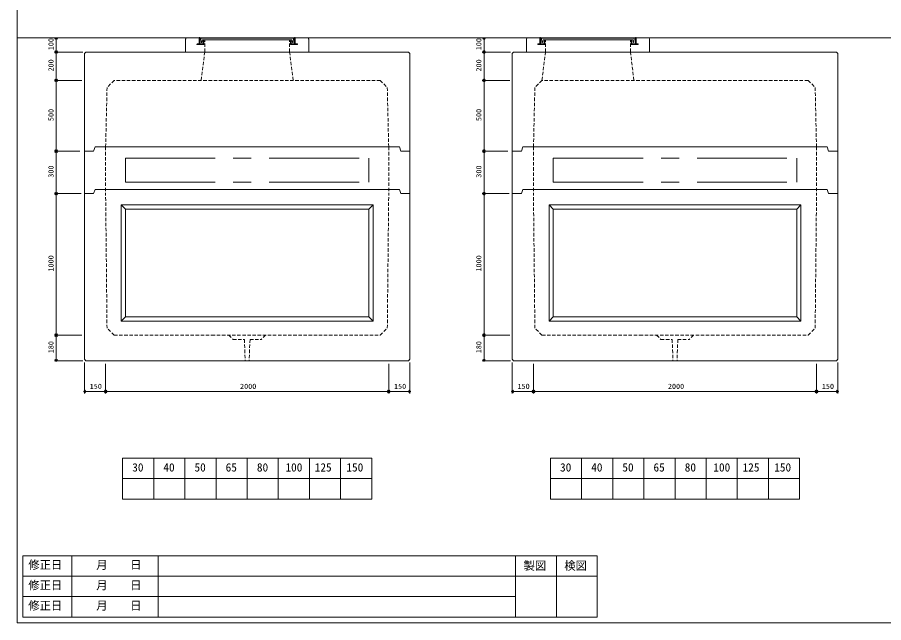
# Model space of a CAD drawing. Units: millimetres, scale not verified. Extents: x -9756 to 9756, y -4628 to 4628.
# Drawn here: x -2485 to 3636, y -3922 to 353 of the extents above; entities that cross this region are included whole.
import ezdxf
from ezdxf.enums import TextEntityAlignment as Align

# ---------------------------------------------------------------- set-up
doc = ezdxf.new("R2010")
doc.units = ezdxf.units.MM
doc.header["$LTSCALE"] = 20
doc.header["$PDMODE"] = 32
doc.header["$PDSIZE"] = 8
doc.linetypes.add('DASHED1', pattern=[1.8, 1.2, -0.6])
doc.linetypes.add('USER2', pattern=[50.8, 31.75, -6.35, 6.35, -6.35])
for name, color, linetype, lineweight in [('0-2_waku', 7, 'Continuous', 18), ('0-3_gaikei', 7, 'Continuous', 18), ('0-4_kakure', 7, 'DASHED1', 5), ('0-5_sunpou', 7, 'Continuous', 18), ('0-8_uchigawa', 6, 'Continuous', 18), ('0-A_futa', 3, 'Continuous', 18), ('0-B_GL', 4, 'Continuous', 18), ('0-D_文字１', 7, 'Continuous', 18), ('1-2_uchigawa2', 6, 'USER2', 18), ('1-5_pen3実線', 7, 'Continuous', 18)]:
    doc.layers.add(name, color=color, linetype=linetype, lineweight=lineweight)
doc.styles.add('ＭＳ ゴシック', font='')
doc.styles.get('ＭＳ ゴシック').set_extended_font_data('MS Gothic')

# ---------------------------------------------------------------- blocks, each defined once
blk = doc.blocks.new('_Open90')
at = {"layer": '0-5_sunpou', "lineweight": 5}
blk.add_line((0, 0), (-1, 0), dxfattribs=at)
blk.add_lwpolyline([(-0.5, 0.5), (0, 0), (-0.5, -0.5)], dxfattribs=at)
blk = doc.blocks.new('5 00')
at = {"layer": '0-5_sunpou', "lineweight": 5}
for p, q in [((-1, 241), (8, 250)), ((8, 250), (17, 241)), ((8, 250), (8, 232)), ((8, 232), (8, -232))]:
    blk.add_line(p, q, dxfattribs=at)
at = {"layer": '0-5_sunpou', "xscale": 18, "yscale": 18, "rotation": 270}
blk.add_blockref('_Open90', (8, -250), dxfattribs=at)
at = {"layer": '0-5_sunpou', "style": 'ＭＳ ゴシック'}
blk.add_text('500', height=36.66, rotation=90, dxfattribs=at).set_placement((0, -37.5), align=Align.BOTTOM_LEFT)
blk = doc.blocks.new('300')
at = {"layer": '0-5_sunpou', "lineweight": 5}
blk.add_line((8, 132), (8, -132), dxfattribs=at)
at = {"layer": '0-5_sunpou', "xscale": 18, "yscale": 18}
for p, rotation in [((8, 150), 90), ((8, -150), 270)]:
    blk.add_blockref('_Open90', p, dxfattribs=dict(at, rotation=rotation))
at = {"layer": '0-5_sunpou', "style": 'ＭＳ ゴシック'}
blk.add_text('300', height=36.66, rotation=90, dxfattribs=at).set_placement((0, -37.5), align=Align.BOTTOM_LEFT)
blk = doc.blocks.new('1000')
at = {"layer": '0-5_sunpou', "lineweight": 5}
for p, q in [((149.62, 545.45), (-40.38, 545.45)), ((106.95, 545.45), (-40.38, 545.45)), ((-27.38, 527.45), (-27.38, -436.55)), ((154.62, -454.55), (-40.38, -454.55)), ((149.62, -454.55), (-40.38, -454.55))]:
    blk.add_line(p, q, dxfattribs=at)
at = {"layer": '0-5_sunpou'}
for p in [(-27.38, 545.45), (-27.38, -454.55)]:
    blk.add_point(p, dxfattribs=at)
at = {"layer": '0-5_sunpou', "xscale": 18, "yscale": 18}
for p, rotation in [((-27.38, 545.45), 90), ((-27.38, -454.55), 270)]:
    blk.add_blockref('_Open90', p, dxfattribs=dict(at, rotation=rotation))
at = {"layer": '0-5_sunpou', "style": 'ＭＳ ゴシック'}
blk.add_text('1000', height=36.66, rotation=90, dxfattribs=at).set_placement((-35.38, -4.55), align=Align.BOTTOM_LEFT)
blk = doc.blocks.new('180')
at = {"layer": '0-5_sunpou', "lineweight": 5}
for p, q in [((-15.8, 126), (-15.8, -18)), ((171.2, -36), (-28.8, -36))]:
    blk.add_line(p, q, dxfattribs=at)
at = {"layer": '0-5_sunpou'}
blk.add_point((-15.8, -36), dxfattribs=at)
at = {"layer": '0-5_sunpou', "xscale": 18, "yscale": 18}
for p, rotation in [((-15.8, 144), 90), ((-15.8, -36), 270)]:
    blk.add_blockref('_Open90', p, dxfattribs=dict(at, rotation=rotation))
at = {"layer": '0-5_sunpou', "style": 'ＭＳ ゴシック'}
blk.add_text('180', height=36.66, rotation=90, dxfattribs=at).set_placement((-23.8, 16.5), align=Align.BOTTOM_LEFT)
blk = doc.blocks.new('150')
at = {"layer": '0-5_sunpou', "lineweight": 5}
for p, q in [((-83.33, 174.17), (-83.33, -44.97)), ((66.67, 164.17), (66.67, -44.97)), ((66.67, 164.17), (66.67, -44.97)), ((48.67, -31.97), (-65.33, -31.97))]:
    blk.add_line(p, q, dxfattribs=at)
at = {"layer": '0-5_sunpou'}
blk.add_point((-83.33, -31.97), dxfattribs=at)
at = {"layer": '0-5_sunpou', "xscale": 18, "yscale": 18, "rotation": 180}
blk.add_blockref('_Open90', (-83.33, -31.97), dxfattribs=at)
at = {"layer": '0-5_sunpou', "xscale": 18, "yscale": 18}
blk.add_blockref('_Open90', (66.67, -31.97), dxfattribs=at)
at = {"layer": '0-5_sunpou', "style": 'ＭＳ ゴシック'}
blk.add_text('150', height=36.66, dxfattribs=at).set_placement((-45.83, -23.97), align=Align.BOTTOM_LEFT)
blk = doc.blocks.new('2000')
at = {"layer": '0-5_sunpou', "lineweight": 5}
for p, q in [((499.9, 172.25), (499.9, -36.89)), ((500, 172.25), (500, -36.89)), ((-1481.9, -23.89), (482, -23.89))]:
    blk.add_line(p, q, dxfattribs=at)
at = {"layer": '0-5_sunpou'}
blk.add_point((500, -23.89), dxfattribs=at)
at = {"layer": '0-5_sunpou', "xscale": 18, "yscale": 18, "rotation": 180}
blk.add_blockref('_Open90', (-1499.9, -23.89), dxfattribs=at)
at = {"layer": '0-5_sunpou', "xscale": 18, "yscale": 18}
blk.add_blockref('_Open90', (500, -23.89), dxfattribs=at)
at = {"layer": '0-5_sunpou', "style": 'ＭＳ ゴシック'}
blk.add_text('2000', height=36.66, dxfattribs=at).set_placement((-549.95, -15.89), align=Align.BOTTOM_LEFT)
blk = doc.blocks.new('1 50')
at = {"layer": '0-5_sunpou', "lineweight": 5}
for p, q in [((50.07, 188.71), (50.07, -30.43)), ((-82.13, -17.43), (32.07, -17.43))]:
    blk.add_line(p, q, dxfattribs=at)
at = {"layer": '0-5_sunpou'}
blk.add_point((50.07, -17.43), dxfattribs=at)
at = {"layer": '0-5_sunpou', "xscale": 18, "yscale": 18, "rotation": 180}
blk.add_blockref('_Open90', (-100.13, -17.43), dxfattribs=at)
at = {"layer": '0-5_sunpou', "xscale": 18, "yscale": 18}
blk.add_blockref('_Open90', (50.07, -17.43), dxfattribs=at)
at = {"layer": '0-5_sunpou', "style": 'ＭＳ ゴシック'}
blk.add_text('150', height=36.66, dxfattribs=at).set_placement((-62.53, -9.43), align=Align.BOTTOM_LEFT)

msp = doc.modelspace()

# ---------------------------------------------------------------- linework, layer by layer
at = {"layer": '0-2_waku'}
for p, q in [((-2484.67, 4628.14), (-2484.67, -3921.86)), ((-1740.92, -2760.86), (-1740.92, -3048.86)), ((-1740.92, -2760.86), (-1740.92, -3048.86)), ((-1740.92, -2760.86), (-1740.92, -3048.86)), ((-1740.92, -2760.86), (-1740.92, -3048.86)), ((-1740.92, -2760.86), (19.08, -2760.86)), ((-1520.92, -2760.86), (-1520.92, -3048.86)), ((-1300.92, -2760.86), (-1300.92, -3048.86)), ((-1300.92, -2760.86), (-1300.92, -3048.86)), ((-1080.92, -2760.86), (-1080.92, -3048.86)), ((-860.92, -2760.86), (-860.92, -3048.86)), ((-640.92, -2760.86), (-640.92, -3048.86)), ((-420.92, -2760.86), (-420.92, -3048.86)), ((-200.92, -2760.86), (-200.92, -3048.86)), ((19.08, -2760.86), (19.08, -3048.86)), ((1281.58, -2760.86), (1281.58, -3048.86)), ((1281.58, -2760.86), (1281.58, -3048.86)), ((1281.58, -2760.86), (1281.58, -3048.86)), ((1281.58, -2760.86), (1281.58, -3048.86)), ((1281.58, -2760.86), (3041.58, -2760.86)), ((1501.58, -2760.86), (1501.58, -3048.86)), ((1721.58, -2760.86), (1721.58, -3048.86)), ((1721.58, -2760.86), (1721.58, -3048.86)), ((1941.58, -2760.86), (1941.58, -3048.86)), ((2161.58, -2760.86), (2161.58, -3048.86)), ((2381.58, -2760.86), (2381.58, -3048.86)), ((2601.58, -2760.86), (2601.58, -3048.86)), ((2821.58, -2760.86), (2821.58, -3048.86)), ((3041.58, -2760.86), (3041.58, -3048.86)), ((-1740.92, -2904.86), (19.08, -2904.86)), ((1281.58, -2904.86), (3041.58, -2904.86)), ((-1740.92, -3048.86), (19.08, -3048.86)), ((-1740.92, -3048.86), (19.08, -3048.86)), ((1281.58, -3048.86), (3041.58, -3048.86)), ((1281.58, -3048.86), (3041.58, -3048.86)), ((-2444.67, -3449.86), (-2444.67, -3881.86)), ((-2444.67, -3449.86), (1611.33, -3449.86)), ((-2099.67, -3449.86), (-2099.67, -3881.86)), ((-1489.67, -3449.86), (-1489.67, -3881.86)), ((-1489.67, -3449.86), (-1489.67, -3881.86)), ((1035.33, -3449.86), (1035.33, -3881.86)), ((1035.33, -3449.86), (1035.33, -3881.86)), ((1323.33, -3449.86), (1323.33, -3881.86)), ((1611.33, -3449.86), (1611.33, -3881.86)), ((-2444.67, -3593.86), (1611.33, -3593.86)), ((-2444.67, -3737.86), (1035.33, -3737.86)), ((-2444.67, -3881.86), (1611.33, -3881.86)), ((-2484.67, -3921.86), (5675.33, -3921.86)), ((-2484.67, -3921.86), (9755.33, -3921.86))]:
    msp.add_line(p, q, dxfattribs=at)
at = {"layer": '0-3_gaikei'}
for p, q in [((-1295.92, 108.14), (-1295.92, 198.14)), ((-1285.92, 208.14), (-1200.92, 208.14)), ((-520.92, 208.14), (-435.92, 208.14)), ((-425.92, 108.14), (-425.92, 198.14)), ((1111.58, 108.14), (1111.58, 198.14)), ((1121.58, 208.14), (1206.58, 208.14)), ((1886.58, 208.14), (1971.58, 208.14)), ((1981.58, 108.14), (1981.58, 198.14)), ((-2010.92, 98.14), (-2010.92, -591.86)), ((278.58, 108.14), (-2000.42, 108.14)), ((-1295.92, 108.14), (-1185.92, 108.14)), ((-1260.92, 108.14), (-460.92, 108.14)), ((-425.92, 108.14), (-535.92, 108.14)), ((289.08, -591.86), (289.08, 97.64)), ((1011.58, 98.14), (1011.58, -591.86)), ((3301.08, 108.14), (1022.08, 108.14)), ((1111.58, 108.14), (1221.58, 108.14)), ((1146.58, 108.14), (1946.58, 108.14)), ((1981.58, 108.14), (1871.58, 108.14)), ((3311.58, -591.86), (3311.58, 97.64)), ((-2010.92, -591.86), (-2010.92, -891.86)), ((-1945.92, -591.86), (-2010.92, -591.86)), ((-1945.92, -591.86), (-1935.92, -561.86)), ((214.08, -561.86), (224.08, -591.86)), ((289.08, -591.86), (224.08, -591.86)), ((289.08, -591.86), (289.08, -891.86)), ((1011.58, -591.86), (1011.58, -891.86)), ((1076.58, -591.86), (1011.58, -591.86)), ((1076.58, -591.86), (1086.58, -561.86)), ((3236.58, -561.86), (3246.58, -591.86)), ((3311.58, -591.86), (3246.58, -591.86)), ((3311.58, -591.86), (3311.58, -891.86)), ((-2010.92, -891.86), (-2010.92, -2061.86)), ((-1945.92, -891.86), (-2010.92, -891.86)), ((-1945.92, -891.86), (-1935.92, -861.86)), ((214.08, -861.86), (224.08, -891.86)), ((289.08, -891.86), (224.08, -891.86)), ((289.08, -2061.86), (289.08, -891.86)), ((1011.58, -891.86), (1011.58, -2061.86)), ((1076.58, -891.86), (1011.58, -891.86)), ((1076.58, -891.86), (1086.58, -861.86)), ((3236.58, -861.86), (3246.58, -891.86)), ((3311.58, -891.86), (3246.58, -891.86)), ((3311.58, -2061.86), (3311.58, -891.86)), ((-2010.92, -2061.86), (-2000.92, -2071.86)), ((-2000.92, -2071.86), (279.08, -2071.86)), ((289.08, -2061.86), (279.08, -2071.86)), ((1011.58, -2061.86), (1021.58, -2071.86)), ((1021.58, -2071.86), (3301.58, -2071.86)), ((3311.58, -2061.86), (3301.58, -2071.86))]:
    msp.add_line(p, q, dxfattribs=at)
for points in [[(214.08, -561.86), (-1935.42, -561.86), (-1935.92, -562.36)], [(3236.58, -561.86), (1087.08, -561.86), (1086.58, -562.36)], [(214.08, -861.86), (-1935.42, -861.86), (-1935.92, -862.36)], [(3236.58, -861.86), (1087.08, -861.86), (1086.58, -862.36)]]:
    msp.add_lwpolyline(points, dxfattribs=at)
for centre, radius, start, end in [((-1286.5, 198.72), 9.44, 86.47383, 183.52617), ((-435.59, 198.47), 9.68, 358.04251, 91.95749), ((1121, 198.72), 9.44, 86.47383, 183.52617), ((1971.91, 198.47), 9.68, 358.04251, 91.95749)]:
    msp.add_arc(centre, radius, start, end, dxfattribs=at)
at = {"layer": '0-4_kakure'}
for p, q in [((-1160.92, 108.14), (-1160.92, 194.64)), ((-560.92, 108.14), (-560.92, 194.64)), ((1246.58, 108.14), (1246.58, 194.64)), ((1846.58, 108.14), (1846.58, 194.64)), ((-1185.92, -91.86), (-1160.92, 108.14)), ((-535.92, -91.86), (-560.92, 108.14)), ((1221.58, -91.86), (1246.58, 108.14)), ((1871.58, -91.86), (1846.58, 108.14)), ((79.08, -91.86), (-1110.92, -91.86)), ((1911.58, -91.86), (1221.58, -91.86)), ((3101.58, -91.86), (1911.58, -91.86)), ((3101.58, -91.86), (3151.58, -141.86)), ((3101.58, -91.86), (3151.58, -141.86)), ((1171.58, -141.86), (1161.82, -561.86)), ((3151.58, -141.86), (3161.34, -561.86)), ((-1860.68, -561.86), (-1860.92, -891.86)), ((138.84, -561.86), (139.08, -891.86)), ((1161.82, -561.86), (1161.58, -891.86)), ((3161.34, -561.86), (3161.58, -891.86)), ((-1850.92, -1841.86), (-1860.92, -891.86)), ((129.08, -1841.86), (139.08, -891.86)), ((1171.58, -1841.86), (1161.58, -891.86)), ((3151.58, -1841.86), (3161.58, -891.86)), ((-1800.92, -1891.86), (-1850.92, -1841.86)), ((-1800.92, -1891.86), (-1110.92, -1891.86)), ((-990.92, -1891.86), (-960.92, -1921.86)), ((-730.92, -1891.86), (-760.92, -1921.86)), ((1221.58, -1891.86), (1171.58, -1841.86)), ((1221.58, -1891.86), (1911.58, -1891.86)), ((2031.58, -1891.86), (2061.58, -1921.86)), ((2291.58, -1891.86), (2261.58, -1921.86)), ((-960.92, -1921.86), (-880.92, -1921.86)), ((-880.92, -1921.86), (-874.92, -2071.86)), ((-840.92, -1921.86), (-846.92, -2071.86)), ((-840.92, -1921.86), (-760.92, -1921.86)), ((2061.58, -1921.86), (2141.58, -1921.86)), ((2141.58, -1921.86), (2147.58, -2071.86)), ((2181.58, -1921.86), (2175.58, -2071.86)), ((2181.58, -1921.86), (2261.58, -1921.86))]:
    msp.add_line(p, q, dxfattribs=at)
for points in [[(-1110.92, -91.86), (-1800.92, -91.86), (-1850.92, -141.86), (-1860.68, -561.86)], [(79.08, -91.86), (129.08, -141.86), (138.84, -561.86)], [(1911.58, -91.86), (1221.58, -91.86), (1171.58, -141.86)], [(-1110.92, -1891.86), (79.08, -1891.86), (129.08, -1841.86)], [(1911.58, -1891.86), (3101.58, -1891.86), (3151.58, -1841.86)]]:
    msp.add_lwpolyline(points, dxfattribs=at)
at = {"layer": '0-5_sunpou', "lineweight": 5}
for p, q in [((-2033.35, 208.14), (-2222.92, 208.14)), ((-2209.92, 190.14), (-2209.92, 126.14)), ((989.15, 208.14), (799.58, 208.14)), ((812.58, 190.14), (812.58, 126.14)), ((-2044.92, 108.14), (-2222.92, 108.14)), ((-2022.92, 108.14), (-2222.92, 108.14)), ((-2209.92, -73.86), (-2209.92, 90.14)), ((977.58, 108.14), (799.58, 108.14)), ((999.58, 108.14), (799.58, 108.14)), ((812.58, -73.86), (812.58, 90.14)), ((-2027.92, -91.86), (-2222.92, -91.86)), ((-2042.92, -91.86), (-2222.92, -91.86)), ((994.58, -91.86), (799.58, -91.86)), ((979.58, -91.86), (799.58, -91.86)), ((-2042.92, -591.86), (-2222.92, -591.86)), ((-2052.92, -591.86), (-2222.92, -591.86)), ((979.58, -591.86), (799.58, -591.86)), ((969.58, -591.86), (799.58, -591.86))]:
    msp.add_line(p, q, dxfattribs=at)
at = {"layer": '0-5_sunpou'}
for p in [(-2209.92, 108.14), (-2209.92, 108.14), (812.58, 108.14), (812.58, 108.14), (-2209.92, -591.86), (812.58, -591.86)]:
    msp.add_point(p, dxfattribs=at)
at = {"layer": '0-8_uchigawa'}
for p, q in [((-1750.92, -971.86), (-860.92, -971.86)), ((-1750.92, -971.86), (-1750.92, -1791.86)), ((-1750.92, -971.86), (-1720.92, -1001.86)), ((-860.92, -971.86), (29.08, -971.86)), ((29.08, -971.86), (-0.92, -1001.86)), ((29.08, -971.86), (29.08, -1791.86)), ((1271.58, -971.86), (2161.58, -971.86)), ((1271.58, -971.86), (1271.58, -1791.86)), ((1271.58, -971.86), (1301.58, -1001.86)), ((2161.58, -971.86), (3051.58, -971.86)), ((3051.58, -971.86), (3021.58, -1001.86)), ((3051.58, -971.86), (3051.58, -1791.86)), ((-1720.92, -1001.86), (-860.92, -1001.86)), ((-1720.92, -1001.86), (-1720.92, -1761.86)), ((-1720.92, -1001.86), (-1720.92, -1761.86)), ((-1710.92, -1001.86), (-860.92, -1001.86)), ((-860.92, -1001.86), (-0.92, -1001.86)), ((-0.92, -1001.86), (-0.92, -1761.86)), ((-0.92, -1001.86), (-0.92, -1761.86)), ((1301.58, -1001.86), (2161.58, -1001.86)), ((1301.58, -1001.86), (1301.58, -1761.86)), ((1301.58, -1001.86), (1301.58, -1761.86)), ((1311.58, -1001.86), (2161.58, -1001.86)), ((2161.58, -1001.86), (3021.58, -1001.86)), ((3021.58, -1001.86), (3021.58, -1761.86)), ((3021.58, -1001.86), (3021.58, -1761.86)), ((-1750.92, -1791.86), (-1720.92, -1761.86)), ((-1720.92, -1761.86), (-860.92, -1761.86)), ((-860.92, -1761.86), (-0.92, -1761.86)), ((-0.92, -1761.86), (29.08, -1791.86)), ((1271.58, -1791.86), (1301.58, -1761.86)), ((1301.58, -1761.86), (2161.58, -1761.86)), ((2161.58, -1761.86), (3021.58, -1761.86)), ((3021.58, -1761.86), (3051.58, -1791.86)), ((-1750.92, -1791.86), (-860.92, -1791.86)), ((-860.92, -1791.86), (29.08, -1791.86)), ((1271.58, -1791.86), (2161.58, -1791.86)), ((2161.58, -1791.86), (3051.58, -1791.86))]:
    msp.add_line(p, q, dxfattribs=at)
at = {"layer": '0-A_futa'}
for p, q in [((-1200.92, 208.14), (-1200.92, 165.14)), ((-1198.92, 210.14), (-1195.92, 210.14)), ((-1195.92, 210.14), (-1195.92, 165.14)), ((-1188.11, 205.64), (-533.78, 205.64)), ((-1188.11, 205.64), (-1185.62, 175.64)), ((-1177.59, 194.64), (-1181.91, 175.64)), ((-1177.59, 194.64), (-544.25, 194.64)), ((-1170.92, 185.14), (-1170.92, 165.14)), ((-1168.92, 187.14), (-1167.92, 187.14)), ((-1165.92, 185.14), (-1165.92, 160.14)), ((-555.92, 185.14), (-555.92, 160.14)), ((-552.92, 187.14), (-553.92, 187.14)), ((-550.92, 185.14), (-550.92, 165.14)), ((-544.25, 194.64), (-539.93, 175.64)), ((-533.78, 205.64), (-536.03, 175.64)), ((-525.92, 210.14), (-525.92, 165.14)), ((-525.92, 210.14), (-522.92, 210.14)), ((-520.92, 208.14), (-520.92, 165.14)), ((1206.58, 208.14), (1206.58, 165.14)), ((1208.58, 210.14), (1211.58, 210.14)), ((1211.58, 210.14), (1211.58, 165.14)), ((1219.39, 205.64), (1873.72, 205.64)), ((1219.39, 205.64), (1221.88, 175.64)), ((1229.91, 194.64), (1225.59, 175.64)), ((1229.91, 194.64), (1863.25, 194.64)), ((1236.58, 185.14), (1236.58, 165.14)), ((1238.58, 187.14), (1239.58, 187.14)), ((1241.58, 185.14), (1241.58, 160.14)), ((1851.58, 185.14), (1851.58, 160.14)), ((1854.58, 187.14), (1853.58, 187.14)), ((1856.58, 185.14), (1856.58, 165.14)), ((1863.25, 194.64), (1867.57, 175.64)), ((1873.72, 205.64), (1871.47, 175.64)), ((1881.58, 210.14), (1881.58, 165.14)), ((1881.58, 210.14), (1884.58, 210.14)), ((1886.58, 208.14), (1886.58, 165.14)), ((-1215.92, 163.14), (-1215.92, 162.14)), ((-1213.92, 165.14), (-1200.92, 165.14)), ((-1165.92, 160.14), (-1213.92, 160.14)), ((-1195.92, 165.14), (-1170.92, 165.14)), ((-1185.62, 175.64), (-1181.91, 175.64)), ((-555.92, 160.14), (-507.92, 160.14)), ((-525.92, 165.14), (-550.92, 165.14)), ((-536.03, 175.64), (-539.93, 175.64)), ((-507.92, 165.14), (-520.92, 165.14)), ((-505.92, 163.14), (-505.92, 162.14)), ((1191.58, 163.14), (1191.58, 162.14)), ((1193.58, 165.14), (1206.58, 165.14)), ((1241.58, 160.14), (1193.58, 160.14)), ((1211.58, 165.14), (1236.58, 165.14)), ((1221.88, 175.64), (1225.59, 175.64)), ((1851.58, 160.14), (1899.58, 160.14)), ((1881.58, 165.14), (1856.58, 165.14)), ((1871.47, 175.64), (1867.57, 175.64)), ((1899.58, 165.14), (1886.58, 165.14)), ((1901.58, 163.14), (1901.58, 162.14))]:
    msp.add_line(p, q, dxfattribs=at)
for centre, start, end in [((-1198.92, 208.14), 90, 180), ((-1168.92, 185.14), 90, 180), ((-1167.92, 185.14), 0, 90), ((-553.92, 185.14), 90, 180), ((-552.92, 185.14), 0, 90), ((-522.92, 208.14), 0, 90), ((1208.58, 208.14), 90, 180), ((1238.58, 185.14), 90, 180), ((1239.58, 185.14), 0, 90), ((1853.58, 185.14), 90, 180), ((1854.58, 185.14), 0, 90), ((1884.58, 208.14), 0, 90), ((-1213.92, 163.14), 90, 180), ((-1213.92, 162.14), 180, 270), ((-507.92, 163.14), 0, 90), ((-507.92, 162.14), 270, 0), ((1193.58, 163.14), 90, 180), ((1193.58, 162.14), 180, 270), ((1899.58, 163.14), 0, 90), ((1899.58, 162.14), 270, 0)]:
    msp.add_arc(centre, 2, start, end, dxfattribs=at)
at = {"layer": '0-B_GL'}
msp.add_line((-2483.9, 208.14), (9756.1, 208.14), dxfattribs=at)
at = {"layer": '1-2_uchigawa2'}
for p, q in [((-1720.92, -811.86), (-1720.92, -641.86)), ((-1720.92, -811.86), (-1720.92, -641.86)), ((-1720.92, -641.86), (-0.92, -641.86)), ((-0.92, -811.86), (-0.92, -641.86)), ((-0.92, -811.86), (-0.92, -641.86)), ((1301.58, -811.86), (1301.58, -641.86)), ((1301.58, -811.86), (1301.58, -641.86)), ((1301.58, -641.86), (3021.58, -641.86)), ((3021.58, -811.86), (3021.58, -641.86)), ((3021.58, -811.86), (3021.58, -641.86)), ((-1720.92, -811.86), (-0.92, -811.86)), ((1301.58, -811.86), (3021.58, -811.86))]:
    msp.add_line(p, q, dxfattribs=at)
at = {"layer": '1-5_pen3実線'}
for p, q in [((-2001.27, 107.78), (-2010.92, 98.14)), ((-2000.42, 108.14), (-2001.27, 107.78)), ((278.58, 108.14), (279.43, 107.78)), ((279.43, 107.78), (288.73, 98.49)), ((288.73, 98.49), (289.08, 97.64)), ((1021.23, 107.78), (1011.58, 98.14)), ((1022.08, 108.14), (1021.23, 107.78)), ((3301.08, 108.14), (3301.93, 107.78)), ((3301.08, 108.14), (3301.93, 107.78)), ((3301.08, 108.14), (3301.93, 107.78)), ((3301.93, 107.78), (3311.23, 98.49)), ((3311.23, 98.49), (3311.58, 97.64)), ((3311.23, 98.49), (3311.58, 97.64))]:
    msp.add_line(p, q, dxfattribs=at)

# ---------------------------------------------------------------- block references
at = {"layer": '0-5_sunpou', "xscale": 18, "yscale": 18}
for p, rotation in [((-2209.92, 208.14), 90), ((812.58, 208.14), 90), ((-2209.92, 108.14), 270), ((812.58, 108.14), 270), ((-2209.92, 108.14), 90), ((812.58, 108.14), 90), ((-2209.92, -91.86), 270), ((812.58, -91.86), 270)]:
    msp.add_blockref('_Open90', p, dxfattribs=dict(at, rotation=rotation))
at = {"layer": '0-5_sunpou'}
for name, p in [('5 00', (-2217.92, -341.86)), ('5 00', (804.58, -341.86)), ('300', (-2217.92, -741.86)), ('300', (804.58, -741.86)), ('1000', (-2182.54, -1437.32)), ('1000', (839.96, -1437.32)), ('180', (-2194.12, -2035.86)), ('180', (828.38, -2035.86)), ('150', (-1927.59, -2258.03)), ('2000', (-361.02, -2266.11)), ('1 50', (239.01, -2272.57)), ('150', (1094.91, -2258.03)), ('2000', (2661.48, -2266.11)), ('1 50', (3261.51, -2272.57))]:
    msp.add_blockref(name, p, dxfattribs=at)

# ---------------------------------------------------------------- texts
at = {"layer": '0-5_sunpou', "style": 'ＭＳ ゴシック'}
for s, p in [('100', (-2217.92, 120.64)), ('100', (804.58, 120.64)), ('200', (-2217.92, -29.36)), ('200', (804.58, -29.36))]:
    msp.add_text(s, height=36.66, rotation=90, dxfattribs=at).set_placement(p, align=Align.BOTTOM_LEFT)
at = {"layer": '0-D_文字１', "style": 'ＭＳ ゴシック'}
for s, p in [('30', (-1673.08, -2872.11)), ('40', (-1453.08, -2872.11)), ('50', (-1233.08, -2872.11)), ('65', (-1013.08, -2872.11)), ('80', (-792.26, -2872.11)), ('100', (-590.52, -2872.11)), ('125', (-383.74, -2872.11)), ('150', (-160.22, -2872.11)), ('30', (1349.42, -2872.11)), ('40', (1569.42, -2872.11)), ('50', (1789.42, -2872.11)), ('65', (2009.42, -2872.11)), ('80', (2230.24, -2872.11)), ('100', (2431.98, -2872.11)), ('125', (2638.76, -2872.11)), ('150', (2862.28, -2872.11)), ('修正日', (-2407.37, -3560.45)), ('\u3000\u3000月\u3000\u3000日', (-2087.07, -3560.45)), ('製図', (1091.45, -3566.36)), ('検図', (1379.45, -3566.36)), ('修正日', (-2407.37, -3704.45)), ('\u3000\u3000月\u3000\u3000日', (-2087.07, -3704.45)), ('修正日', (-2407.37, -3848.45)), ('\u3000\u3000月\u3000\u3000日', (-2087.07, -3848.45))]:
    msp.add_text(s, height=58.65, dxfattribs=at).set_placement(p, align=Align.BOTTOM_LEFT)

doc.saveas('drawing.dxf')
